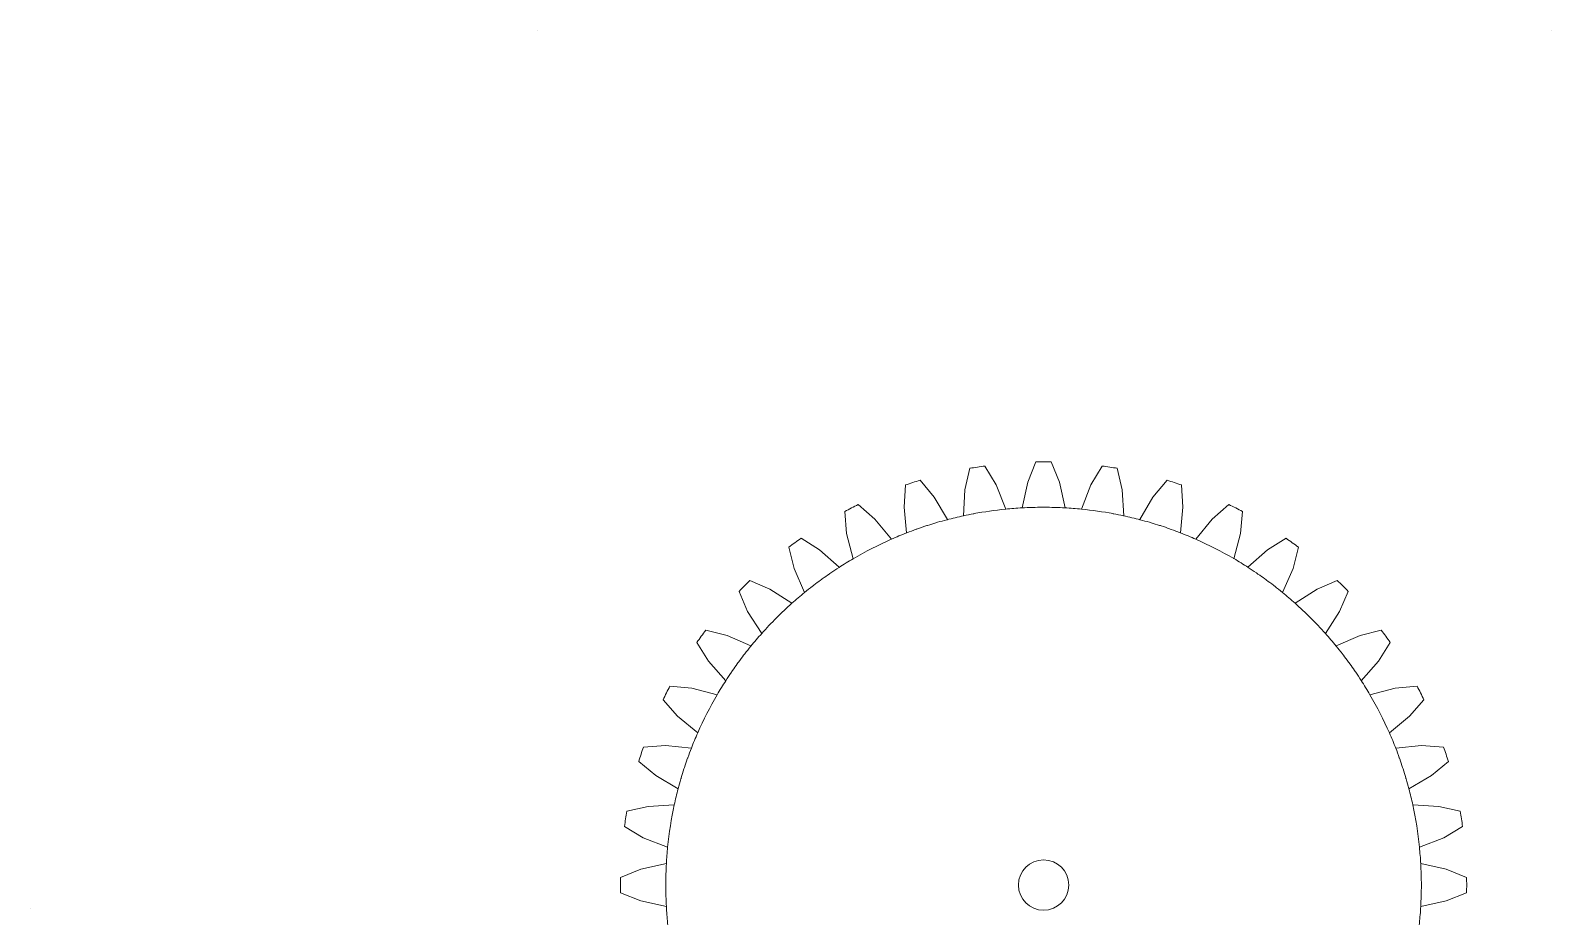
# Model space of a CAD drawing. Header units: inches. Extents: x 48 to 199, y 123 to 297.
# Drawn here: x 48 to 199, y 209.3 to 297.3 of the extents above; entities that cross this region are included whole.
import ezdxf

# ---------------------------------------------------------------- set-up
doc = ezdxf.new("R2010")
doc.units = ezdxf.units.IN
doc.header["$MEASUREMENT"] = 0
doc.layers.add('_0-0_', color=7, linetype='Continuous')

# ---------------------------------------------------------------- blocks, each defined once
blk = doc.blocks.new('block 2')
at = {"layer": '_0-0_', "lineweight": 0}
blk.add_lwpolyline([(199.03, 297.25), (199.03, 297.25)], dxfattribs=at)
blk = doc.blocks.new('block 3')
at = {"layer": '_0-0_', "lineweight": 0}
blk.add_lwpolyline([(98.37, 297.25), (98.37, 297.25)], dxfattribs=at)
blk = doc.blocks.new('block 4')
at = {"layer": '_0-0_', "lineweight": 0}
blk.add_lwpolyline([(48.04, 210.08), (48.04, 210.08)], dxfattribs=at)

msp = doc.modelspace()

# ---------------------------------------------------------------- linework, layer by layer
at = {"layer": '_0-0_', "color": 7, "lineweight": 9, "true_color": 0xffffff}
for points, knots in [([(141.68, 249.29), (142.72, 249.48), (143.77, 249.63), (144.83, 249.74), (144.84, 249.74), (144.84, 249.74), (144.84, 249.74), (144.84, 249.74), (143.9, 252.15), (143.9, 252.15), (143.9, 252.15), (142.78, 254.02), (142.78, 254.02), (142.28, 253.95), (141.78, 253.88), (141.28, 253.79), (141.28, 253.79), (140.8, 251.66), (140.8, 251.66), (140.8, 251.66), (140.64, 249.08), (140.64, 249.08), (140.65, 249.08), (140.65, 249.08), (140.66, 249.08), (140.99, 249.15), (141.33, 249.22), (141.66, 249.28), (141.67, 249.29), (141.68, 249.29), (141.68, 249.29)], [0, 0, 0, 0, 1, 1, 1, 2, 2, 2, 3, 3, 3, 4, 4, 4, 5, 5, 5, 6, 6, 6, 7, 7, 7, 8, 8, 8, 9, 9, 9, 10, 10, 10, 10]), ([(147.55, 249.91), (147.85, 249.92), (148.15, 249.92), (148.45, 249.92), (148.5, 249.93), (148.55, 249.93), (148.6, 249.93), (148.65, 249.93), (148.7, 249.93), (148.75, 249.92), (149.05, 249.92), (149.35, 249.92), (149.65, 249.91), (149.68, 249.91), (149.72, 249.91), (149.75, 249.91), (150.07, 249.9), (150.4, 249.88), (150.72, 249.87), (150.72, 249.87), (150.73, 249.87), (150.73, 249.87), (150.73, 249.87), (150.17, 252.4), (150.17, 252.4), (150.17, 252.4), (149.36, 254.42), (149.36, 254.42), (149.11, 254.42), (148.85, 254.43), (148.6, 254.43), (148.34, 254.43), (148.09, 254.42), (147.84, 254.42), (147.84, 254.42), (147.03, 252.4), (147.03, 252.4), (147.03, 252.4), (146.47, 249.87), (146.47, 249.87), (146.47, 249.87), (146.47, 249.87), (146.47, 249.87), (146.8, 249.88), (147.12, 249.9), (147.45, 249.91), (147.48, 249.91), (147.51, 249.91), (147.55, 249.91)], [0, 0, 0, 0, 1, 1, 1, 2, 2, 2, 3, 3, 3, 4, 4, 4, 5, 5, 5, 6, 6, 6, 7, 7, 7, 8, 8, 8, 9, 9, 9, 10, 10, 10, 11, 11, 11, 12, 12, 12, 13, 13, 13, 14, 14, 14, 15, 15, 15, 16, 16, 16, 16]), ([(155.53, 249.28), (155.87, 249.22), (156.2, 249.15), (156.54, 249.08), (156.54, 249.08), (156.55, 249.08), (156.56, 249.08), (156.56, 249.08), (156.4, 251.66), (156.4, 251.66), (156.4, 251.66), (155.92, 253.79), (155.92, 253.79), (155.42, 253.88), (154.92, 253.95), (154.42, 254.02), (154.42, 254.02), (153.3, 252.15), (153.3, 252.15), (153.3, 252.15), (152.35, 249.74), (152.35, 249.74), (152.36, 249.74), (152.36, 249.74), (152.36, 249.74), (153.43, 249.63), (154.48, 249.48), (155.51, 249.29), (155.52, 249.29), (155.53, 249.29), (155.53, 249.28)], [0, 0, 0, 0, 1, 1, 1, 2, 2, 2, 3, 3, 3, 4, 4, 4, 5, 5, 5, 6, 6, 6, 7, 7, 7, 8, 8, 8, 9, 9, 9, 10, 10, 10, 10]), ([(136.09, 247.79), (136.36, 247.88), (136.64, 247.98), (136.91, 248.07), (136.97, 248.09), (137.03, 248.11), (137.09, 248.13), (137.37, 248.21), (137.64, 248.3), (137.92, 248.38), (137.97, 248.4), (138.03, 248.41), (138.08, 248.43), (138.38, 248.52), (138.69, 248.6), (139, 248.69), (139.02, 248.69), (139.03, 248.69), (139.05, 248.7), (139.05, 248.7), (137.74, 250.93), (137.74, 250.93), (137.74, 250.93), (136.34, 252.61), (136.34, 252.61), (135.85, 252.46), (135.37, 252.3), (134.9, 252.14), (134.9, 252.14), (134.75, 249.95), (134.75, 249.95), (134.75, 249.95), (135, 247.39), (135, 247.39), (135.01, 247.39), (135.02, 247.39), (135.02, 247.39), (135.33, 247.51), (135.63, 247.63), (135.94, 247.74), (135.99, 247.75), (136.04, 247.77), (136.09, 247.79)], [0, 0, 0, 0, 1, 1, 1, 2, 2, 2, 3, 3, 3, 4, 4, 4, 5, 5, 5, 6, 6, 6, 7, 7, 7, 8, 8, 8, 9, 9, 9, 10, 10, 10, 11, 11, 11, 12, 12, 12, 13, 13, 13, 14, 14, 14, 14]), ([(159.28, 248.38), (159.55, 248.3), (159.83, 248.21), (160.1, 248.13), (160.16, 248.11), (160.22, 248.09), (160.29, 248.07), (160.56, 247.98), (160.83, 247.89), (161.1, 247.79), (161.15, 247.77), (161.2, 247.75), (161.26, 247.73), (161.56, 247.62), (161.87, 247.51), (162.17, 247.39), (162.18, 247.39), (162.18, 247.39), (162.19, 247.39), (162.19, 247.39), (162.44, 249.95), (162.44, 249.95), (162.44, 249.95), (162.3, 252.14), (162.3, 252.14), (161.82, 252.3), (161.34, 252.46), (160.86, 252.61), (160.86, 252.61), (159.46, 250.93), (159.46, 250.93), (159.46, 250.93), (158.15, 248.7), (158.15, 248.7), (158.17, 248.69), (158.18, 248.69), (158.2, 248.68), (158.51, 248.6), (158.81, 248.52), (159.12, 248.43), (159.17, 248.41), (159.22, 248.4), (159.28, 248.38)], [0, 0, 0, 0, 1, 1, 1, 2, 2, 2, 3, 3, 3, 4, 4, 4, 5, 5, 5, 6, 6, 6, 7, 7, 7, 8, 8, 8, 9, 9, 9, 10, 10, 10, 11, 11, 11, 12, 12, 12, 13, 13, 13, 14, 14, 14, 14]), ([(186.08, 211.36), (186.09, 211.72), (186.1, 212.07), (186.1, 212.43), (186.1, 212.78), (186.09, 213.14), (186.08, 213.49), (186.08, 213.5), (186.08, 213.51), (186.08, 213.52), (186.07, 213.87), (186.06, 214.21), (186.04, 214.55), (186.01, 215.1), (185.96, 215.64), (185.91, 216.18), (185.91, 216.18), (185.91, 216.18), (185.91, 216.18), (185.77, 217.61), (185.55, 219.01), (185.25, 220.39), (185.25, 220.39), (185.25, 220.39), (185.25, 220.39), (185.13, 220.92), (185.01, 221.45), (184.87, 221.98), (184.78, 222.31), (184.69, 222.64), (184.59, 222.96), (184.58, 223), (184.57, 223.04), (184.56, 223.08), (184.47, 223.37), (184.38, 223.66), (184.29, 223.95), (184.28, 224), (184.26, 224.05), (184.24, 224.09), (184.15, 224.38), (184.05, 224.67), (183.95, 224.95), (183.94, 224.99), (183.92, 225.03), (183.91, 225.07), (183.8, 225.38), (183.68, 225.69), (183.57, 226), (183.36, 226.51), (183.15, 227.03), (182.93, 227.53), (182.93, 227.53), (182.93, 227.53), (182.93, 227.53), (182.36, 228.83), (181.71, 230.1), (181, 231.31), (180.72, 231.8), (180.43, 232.27), (180.12, 232.74), (179.95, 233.01), (179.77, 233.28), (179.59, 233.55), (179.55, 233.6), (179.51, 233.66), (179.47, 233.72), (179.31, 233.94), (179.16, 234.17), (179, 234.39), (178.95, 234.45), (178.91, 234.5), (178.87, 234.56), (178.7, 234.79), (178.53, 235.02), (178.36, 235.24), (178.33, 235.28), (178.29, 235.33), (178.26, 235.37), (178.06, 235.63), (177.85, 235.89), (177.64, 236.15), (177.29, 236.58), (176.93, 236.99), (176.57, 237.4), (175.62, 238.46), (174.62, 239.46), (173.56, 240.4), (173.56, 240.4), (173.56, 240.4), (173.56, 240.4), (173.16, 240.77), (172.74, 241.13), (172.32, 241.47), (172.06, 241.68), (171.8, 241.89), (171.54, 242.09), (171.5, 242.12), (171.45, 242.16), (171.41, 242.19), (171.19, 242.36), (170.96, 242.53), (170.73, 242.7), (170.68, 242.74), (170.62, 242.78), (170.56, 242.82), (170.34, 242.99), (170.11, 243.14), (169.88, 243.3), (169.83, 243.34), (169.77, 243.38), (169.72, 243.41), (169.45, 243.6), (169.18, 243.78), (168.91, 243.95), (168.44, 244.25), (167.97, 244.55), (167.49, 244.83), (166.27, 245.54), (165.02, 246.18), (163.72, 246.75), (163.21, 246.98), (162.69, 247.19), (162.17, 247.39), (161.87, 247.51), (161.56, 247.62), (161.26, 247.73), (161.2, 247.75), (161.15, 247.77), (161.1, 247.79), (160.83, 247.89), (160.56, 247.98), (160.29, 248.07), (160.22, 248.09), (160.16, 248.11), (160.1, 248.13), (159.83, 248.21), (159.55, 248.3), (159.28, 248.38), (159.22, 248.4), (159.17, 248.41), (159.12, 248.43), (158.81, 248.52), (158.51, 248.6), (158.2, 248.68), (157.65, 248.83), (157.1, 248.96), (156.54, 249.08), (156.2, 249.15), (155.87, 249.22), (155.53, 249.28), (155.53, 249.29), (155.52, 249.29), (155.51, 249.29), (154.48, 249.48), (153.43, 249.63), (152.36, 249.74), (151.82, 249.79), (151.27, 249.84), (150.72, 249.87), (150.4, 249.88), (150.07, 249.9), (149.75, 249.91), (149.72, 249.91), (149.68, 249.91), (149.65, 249.91), (149.35, 249.92), (149.05, 249.92), (148.75, 249.92), (148.7, 249.93), (148.65, 249.93), (148.6, 249.93), (148.55, 249.93), (148.5, 249.93), (148.45, 249.92), (148.15, 249.92), (147.85, 249.92), (147.55, 249.91), (147.51, 249.91), (147.48, 249.91), (147.45, 249.91), (147.12, 249.9), (146.8, 249.88), (146.47, 249.87), (145.92, 249.84), (145.38, 249.79), (144.83, 249.74), (143.77, 249.63), (142.72, 249.48), (141.68, 249.29), (141.68, 249.29), (141.67, 249.29), (141.66, 249.28), (141.33, 249.22), (140.99, 249.15), (140.66, 249.08), (140.1, 248.96), (139.55, 248.83), (139, 248.69), (138.69, 248.6), (138.38, 248.52), (138.08, 248.43), (138.03, 248.41), (137.97, 248.4), (137.92, 248.38), (137.64, 248.3), (137.37, 248.21), (137.09, 248.13), (137.03, 248.11), (136.97, 248.09), (136.91, 248.07), (136.64, 247.98), (136.36, 247.88), (136.09, 247.79), (136.04, 247.77), (135.99, 247.75), (135.94, 247.74), (135.63, 247.63), (135.33, 247.51), (135.02, 247.39), (134.5, 247.19), (133.99, 246.98), (133.48, 246.75), (132.18, 246.18), (130.92, 245.53), (129.7, 244.82), (129.23, 244.55), (128.76, 244.26), (128.3, 243.96), (128.02, 243.78), (127.75, 243.6), (127.47, 243.41), (127.42, 243.38), (127.37, 243.34), (127.31, 243.3), (127.09, 243.15), (126.86, 242.99), (126.64, 242.82), (126.58, 242.78), (126.52, 242.74), (126.46, 242.7), (126.24, 242.53), (126.01, 242.36), (125.79, 242.19), (125.74, 242.16), (125.7, 242.12), (125.65, 242.09), (125.39, 241.89), (125.14, 241.68), (124.88, 241.47), (124.45, 241.12), (124.03, 240.76), (123.62, 240.4), (122.57, 239.45), (121.57, 238.46), (120.63, 237.4), (120.26, 236.99), (119.9, 236.57), (119.54, 236.13), (119.34, 235.88), (119.14, 235.63), (118.94, 235.38), (118.9, 235.33), (118.87, 235.28), (118.83, 235.23), (118.66, 235.01), (118.49, 234.79), (118.33, 234.56), (118.29, 234.51), (118.24, 234.45), (118.2, 234.39), (118.04, 234.16), (117.88, 233.94), (117.72, 233.71), (117.68, 233.66), (117.65, 233.6), (117.61, 233.55), (117.42, 233.27), (117.24, 233), (117.06, 232.71), (117.06, 232.71), (117.06, 232.71), (117.06, 232.71), (116.76, 232.26), (116.48, 231.79), (116.2, 231.32), (115.49, 230.1), (114.84, 228.84), (114.27, 227.53), (114.27, 227.53), (114.27, 227.53), (114.27, 227.53), (114.05, 227.03), (113.84, 226.53), (113.64, 226.02), (113.52, 225.71), (113.4, 225.39), (113.29, 225.07), (113.27, 225.03), (113.26, 224.99), (113.24, 224.95), (113.14, 224.67), (113.05, 224.38), (112.95, 224.1), (112.94, 224.05), (112.92, 224), (112.9, 223.95), (112.81, 223.66), (112.72, 223.37), (112.64, 223.08), (112.62, 223.04), (112.61, 223), (112.6, 222.96), (112.51, 222.64), (112.41, 222.31), (112.33, 221.98), (112.19, 221.45), (112.06, 220.92), (111.95, 220.39), (111.95, 220.39), (111.95, 220.39), (111.95, 220.39), (111.65, 219.01), (111.43, 217.61), (111.28, 216.18), (111.23, 215.64), (111.19, 215.1), (111.16, 214.56), (111.16, 214.56), (111.16, 214.56), (111.16, 214.56), (111.14, 214.21), (111.13, 213.87), (111.12, 213.53), (111.11, 213.51), (111.11, 213.5), (111.11, 213.49), (111.1, 213.14), (111.1, 212.78), (111.1, 212.43), (111.1, 212.07), (111.1, 211.72), (111.11, 211.37), (111.11, 211.35), (111.11, 211.34), (111.12, 211.33), (111.13, 210.98), (111.14, 210.64), (111.16, 210.3), (111.16, 210.3), (111.16, 210.3), (111.16, 210.3), (111.19, 209.75), (111.23, 209.21), (111.28, 208.67), (111.43, 207.24), (111.65, 205.84), (111.95, 204.47), (111.95, 204.47), (111.95, 204.47), (111.95, 204.47), (112.06, 203.93), (112.19, 203.4), (112.33, 202.87), (112.42, 202.54), (112.51, 202.22), (112.6, 201.89), (112.61, 201.85), (112.62, 201.81), (112.64, 201.77), (112.72, 201.48), (112.81, 201.19), (112.9, 200.91), (112.92, 200.86), (112.94, 200.81), (112.95, 200.76), (113.05, 200.47), (113.14, 200.19), (113.24, 199.91), (113.26, 199.86), (113.27, 199.82), (113.29, 199.78), (113.4, 199.46), (113.52, 199.15), (113.64, 198.84), (113.84, 198.33), (114.05, 197.82), (114.27, 197.32), (114.84, 196.02), (115.49, 194.76), (116.2, 193.54), (116.48, 193.06), (116.77, 192.59), (117.07, 192.12), (117.24, 191.85), (117.43, 191.57), (117.61, 191.3), (117.65, 191.25), (117.68, 191.2), (117.72, 191.15), (117.88, 190.92), (118.04, 190.69), (118.2, 190.46), (118.24, 190.41), (118.28, 190.35), (118.32, 190.3), (118.49, 190.07), (118.67, 189.84), (118.84, 189.61), (118.87, 189.57), (118.9, 189.53), (118.93, 189.49), (119.14, 189.22), (119.34, 188.96), (119.55, 188.71), (119.9, 188.28), (120.26, 187.87), (120.62, 187.46), (120.62, 187.46), (120.62, 187.46), (120.62, 187.46), (121.56, 186.4), (122.57, 185.4), (123.62, 184.46), (124.03, 184.09), (124.45, 183.73), (124.87, 183.39), (125.13, 183.18), (125.39, 182.97), (125.65, 182.77), (125.7, 182.73), (125.74, 182.7), (125.79, 182.67), (126.01, 182.49), (126.23, 182.33), (126.46, 182.16), (126.52, 182.12), (126.58, 182.07), (126.64, 182.03), (126.86, 181.87), (127.08, 181.71), (127.3, 181.56), (127.36, 181.52), (127.42, 181.48), (127.48, 181.44), (127.74, 181.26), (128.01, 181.08), (128.27, 180.91), (128.75, 180.6), (129.23, 180.31), (129.72, 180.02), (130.93, 179.32), (132.19, 178.67), (133.48, 178.1), (134, 177.87), (134.53, 177.65), (135.06, 177.45), (135.35, 177.33), (135.64, 177.23), (135.94, 177.12), (135.99, 177.1), (136.05, 177.08), (136.1, 177.06), (136.37, 176.97), (136.64, 176.88), (136.91, 176.79), (136.97, 176.77), (137.03, 176.75), (137.09, 176.73), (137.37, 176.64), (137.64, 176.55), (137.92, 176.47), (137.97, 176.46), (138.02, 176.44), (138.08, 176.43), (138.38, 176.34), (138.69, 176.25), (139.01, 176.17), (139.55, 176.02), (140.1, 175.89), (140.66, 175.77), (140.98, 175.7), (141.31, 175.64), (141.65, 175.57), (141.66, 175.57), (141.68, 175.57), (141.69, 175.56), (142.02, 175.5), (142.35, 175.45), (142.69, 175.39), (142.7, 175.39), (142.72, 175.39), (142.73, 175.39), (143.43, 175.28), (144.13, 175.19), (144.83, 175.11), (145.38, 175.06), (145.93, 175.02), (146.49, 174.99), (146.8, 174.97), (147.12, 174.96), (147.43, 174.95), (147.47, 174.95), (147.51, 174.94), (147.55, 174.94), (147.85, 174.93), (148.15, 174.93), (148.45, 174.93), (148.5, 174.93), (148.55, 174.93), (148.6, 174.93), (148.65, 174.93), (148.7, 174.93), (148.75, 174.93), (149.05, 174.93), (149.35, 174.93), (149.65, 174.94), (149.69, 174.94), (149.72, 174.95), (149.76, 174.95), (150.08, 174.96), (150.39, 174.97), (150.71, 174.99), (151.26, 175.02), (151.81, 175.06), (152.36, 175.11), (153.07, 175.19), (153.77, 175.28), (154.46, 175.39), (154.48, 175.39), (154.49, 175.39), (154.51, 175.39), (154.84, 175.45), (155.17, 175.5), (155.5, 175.56), (155.52, 175.57), (155.53, 175.57), (155.55, 175.57), (155.88, 175.64), (156.21, 175.7), (156.54, 175.77), (157.1, 175.89), (157.65, 176.03), (158.2, 176.17), (158.51, 176.25), (158.81, 176.34), (159.12, 176.43), (159.17, 176.44), (159.22, 176.46), (159.28, 176.47), (159.55, 176.55), (159.83, 176.64), (160.1, 176.73), (160.16, 176.75), (160.22, 176.77), (160.28, 176.79), (160.56, 176.88), (160.83, 176.97), (161.1, 177.07), (161.15, 177.08), (161.2, 177.1), (161.25, 177.12), (161.56, 177.23), (161.87, 177.34), (162.17, 177.46), (162.69, 177.66), (163.21, 177.88), (163.72, 178.1), (165.01, 178.67), (166.26, 179.31), (167.47, 180.02), (167.96, 180.3), (168.44, 180.6), (168.92, 180.91), (169.19, 181.08), (169.45, 181.26), (169.72, 181.44), (169.77, 181.48), (169.83, 181.52), (169.89, 181.56), (170.12, 181.71), (170.34, 181.87), (170.56, 182.03), (170.62, 182.07), (170.68, 182.11), (170.73, 182.16), (170.96, 182.33), (171.19, 182.49), (171.41, 182.67), (171.46, 182.7), (171.5, 182.73), (171.54, 182.77), (171.8, 182.97), (172.07, 183.18), (172.32, 183.39), (172.75, 183.73), (173.16, 184.09), (173.57, 184.46), (174.63, 185.4), (175.63, 186.4), (176.57, 187.46), (176.93, 187.86), (177.29, 188.28), (177.64, 188.7), (177.64, 188.7), (177.64, 188.7), (177.64, 188.7), (177.85, 188.96), (178.06, 189.22), (178.26, 189.49), (178.29, 189.53), (178.32, 189.57), (178.35, 189.61), (178.53, 189.83), (178.7, 190.06), (178.87, 190.3), (178.91, 190.35), (178.95, 190.41), (178.99, 190.46), (179.16, 190.69), (179.32, 190.92), (179.47, 191.14), (179.51, 191.2), (179.55, 191.25), (179.58, 191.3), (179.77, 191.58), (179.96, 191.85), (180.14, 192.13), (180.43, 192.6), (180.72, 193.07), (181, 193.54), (181.71, 194.76), (182.35, 196.02), (182.93, 197.32), (183.15, 197.82), (183.36, 198.32), (183.56, 198.83), (183.56, 198.83), (183.56, 198.83), (183.56, 198.83), (183.68, 199.15), (183.8, 199.47), (183.91, 199.79), (183.92, 199.82), (183.94, 199.86), (183.95, 199.89), (184.05, 200.18), (184.15, 200.47), (184.24, 200.76), (184.26, 200.81), (184.28, 200.85), (184.29, 200.9), (184.38, 201.19), (184.47, 201.48), (184.56, 201.78), (184.57, 201.81), (184.58, 201.85), (184.6, 201.89), (184.69, 202.22), (184.78, 202.54), (184.87, 202.87), (185.01, 203.4), (185.13, 203.93), (185.25, 204.47), (185.25, 204.47), (185.25, 204.47), (185.25, 204.47), (185.55, 205.84), (185.77, 207.25), (185.91, 208.67), (185.91, 208.67), (185.91, 208.67), (185.91, 208.67), (185.96, 209.21), (186.01, 209.76), (186.04, 210.3), (186.06, 210.64), (186.07, 210.99), (186.08, 211.33), (186.08, 211.34), (186.08, 211.35), (186.08, 211.36)], [0, 0, 0, 0, 1, 1, 1, 2, 2, 2, 3, 3, 3, 4, 4, 4, 5, 5, 5, 6, 6, 6, 7, 7, 7, 8, 8, 8, 9, 9, 9, 10, 10, 10, 11, 11, 11, 12, 12, 12, 13, 13, 13, 14, 14, 14, 15, 15, 15, 16, 16, 16, 17, 17, 17, 18, 18, 18, 19, 19, 19, 20, 20, 20, 21, 21, 21, 22, 22, 22, 23, 23, 23, 24, 24, 24, 25, 25, 25, 26, 26, 26, 27, 27, 27, 28, 28, 28, 29, 29, 29, 30, 30, 30, 31, 31, 31, 32, 32, 32, 33, 33, 33, 34, 34, 34, 35, 35, 35, 36, 36, 36, 37, 37, 37, 38, 38, 38, 39, 39, 39, 40, 40, 40, 41, 41, 41, 42, 42, 42, 43, 43, 43, 44, 44, 44, 45, 45, 45, 46, 46, 46, 47, 47, 47, 48, 48, 48, 49, 49, 49, 50, 50, 50, 51, 51, 51, 52, 52, 52, 53, 53, 53, 54, 54, 54, 55, 55, 55, 56, 56, 56, 57, 57, 57, 58, 58, 58, 59, 59, 59, 60, 60, 60, 61, 61, 61, 62, 62, 62, 63, 63, 63, 64, 64, 64, 65, 65, 65, 66, 66, 66, 67, 67, 67, 68, 68, 68, 69, 69, 69, 70, 70, 70, 71, 71, 71, 72, 72, 72, 73, 73, 73, 74, 74, 74, 75, 75, 75, 76, 76, 76, 77, 77, 77, 78, 78, 78, 79, 79, 79, 80, 80, 80, 81, 81, 81, 82, 82, 82, 83, 83, 83, 84, 84, 84, 85, 85, 85, 86, 86, 86, 87, 87, 87, 88, 88, 88, 89, 89, 89, 90, 90, 90, 91, 91, 91, 92, 92, 92, 93, 93, 93, 94, 94, 94, 95, 95, 95, 96, 96, 96, 97, 97, 97, 98, 98, 98, 99, 99, 99, 100, 100, 100, 101, 101, 101, 102, 102, 102, 103, 103, 103, 104, 104, 104, 105, 105, 105, 106, 106, 106, 107, 107, 107, 108, 108, 108, 109, 109, 109, 110, 110, 110, 111, 111, 111, 112, 112, 112, 113, 113, 113, 114, 114, 114, 115, 115, 115, 116, 116, 116, 117, 117, 117, 118, 118, 118, 119, 119, 119, 120, 120, 120, 121, 121, 121, 122, 122, 122, 123, 123, 123, 124, 124, 124, 125, 125, 125, 126, 126, 126, 127, 127, 127, 128, 128, 128, 129, 129, 129, 130, 130, 130, 131, 131, 131, 132, 132, 132, 133, 133, 133, 134, 134, 134, 135, 135, 135, 136, 136, 136, 137, 137, 137, 138, 138, 138, 139, 139, 139, 140, 140, 140, 141, 141, 141, 142, 142, 142, 143, 143, 143, 144, 144, 144, 145, 145, 145, 146, 146, 146, 147, 147, 147, 148, 148, 148, 149, 149, 149, 150, 150, 150, 151, 151, 151, 152, 152, 152, 153, 153, 153, 154, 154, 154, 155, 155, 155, 156, 156, 156, 157, 157, 157, 158, 158, 158, 159, 159, 159, 160, 160, 160, 161, 161, 161, 162, 162, 162, 163, 163, 163, 164, 164, 164, 165, 165, 165, 166, 166, 166, 167, 167, 167, 168, 168, 168, 169, 169, 169, 170, 170, 170, 171, 171, 171, 172, 172, 172, 173, 173, 173, 174, 174, 174, 175, 175, 175, 176, 176, 176, 177, 177, 177, 178, 178, 178, 179, 179, 179, 180, 180, 180, 181, 181, 181, 182, 182, 182, 183, 183, 183, 184, 184, 184, 185, 185, 185, 186, 186, 186, 187, 187, 187, 188, 188, 188, 189, 189, 189, 190, 190, 190, 191, 191, 191, 192, 192, 192, 193, 193, 193, 194, 194, 194, 195, 195, 195, 196, 196, 196, 197, 197, 197, 198, 198, 198, 199, 199, 199, 200, 200, 200, 201, 201, 201, 202, 202, 202, 203, 203, 203, 204, 204, 204, 205, 205, 205, 206, 206, 206, 207, 207, 207, 208, 208, 208, 209, 209, 209, 210, 210, 210, 211, 211, 211, 212, 212, 212, 213, 213, 213, 214, 214, 214, 215, 215, 215, 216, 216, 216, 217, 217, 217, 218, 218, 218, 219, 219, 219, 220, 220, 220, 221, 221, 221, 222, 222, 222, 223, 223, 223, 224, 224, 224, 225, 225, 225, 226, 226, 226, 227, 227, 227, 227]), ([(133.49, 246.76), (133.49, 246.76), (131.85, 248.75), (131.85, 248.75), (131.85, 248.75), (130.21, 250.19), (130.21, 250.19), (129.75, 249.97), (129.3, 249.74), (128.86, 249.5), (128.86, 249.5), (129.05, 247.33), (129.05, 247.33), (129.05, 247.33), (129.7, 244.82), (129.7, 244.82), (129.7, 244.82), (129.7, 244.82), (129.7, 244.82), (130.92, 245.53), (132.18, 246.18), (133.48, 246.75), (133.48, 246.75), (133.49, 246.76), (133.49, 246.76)], [0, 0, 0, 0, 1, 1, 1, 2, 2, 2, 3, 3, 3, 4, 4, 4, 5, 5, 5, 6, 6, 6, 7, 7, 7, 8, 8, 8, 8]), ([(140.66, 249.08), (140.99, 249.15), (141.33, 249.22), (141.66, 249.28), (141.33, 249.22), (140.99, 249.15), (140.66, 249.08)], [0, 0, 0, 0, 1, 1, 1, 2, 2, 2, 2]), ([(144.83, 249.74), (143.77, 249.63), (142.72, 249.48), (141.68, 249.29), (142.72, 249.48), (143.77, 249.63), (144.83, 249.74)], [0, 0, 0, 0, 1, 1, 1, 2, 2, 2, 2]), ([(146.47, 249.87), (146.8, 249.88), (147.12, 249.9), (147.45, 249.91), (147.12, 249.9), (146.8, 249.88), (146.47, 249.87)], [0, 0, 0, 0, 1, 1, 1, 2, 2, 2, 2]), ([(148.45, 249.92), (148.15, 249.92), (147.85, 249.92), (147.55, 249.91), (147.85, 249.92), (148.15, 249.92), (148.45, 249.92)], [0, 0, 0, 0, 1, 1, 1, 2, 2, 2, 2]), ([(149.65, 249.91), (149.35, 249.92), (149.05, 249.92), (148.75, 249.92), (149.05, 249.92), (149.35, 249.92), (149.65, 249.91)], [0, 0, 0, 0, 1, 1, 1, 2, 2, 2, 2]), ([(150.72, 249.87), (150.4, 249.88), (150.07, 249.9), (149.75, 249.91), (150.07, 249.9), (150.4, 249.88), (150.72, 249.87)], [0, 0, 0, 0, 1, 1, 1, 2, 2, 2, 2]), ([(152.36, 249.74), (153.43, 249.63), (154.48, 249.48), (155.51, 249.29), (154.48, 249.48), (153.43, 249.63), (152.36, 249.74)], [0, 0, 0, 0, 1, 1, 1, 2, 2, 2, 2]), ([(156.54, 249.08), (156.2, 249.15), (155.87, 249.22), (155.53, 249.28), (155.87, 249.22), (156.2, 249.15), (156.54, 249.08)], [0, 0, 0, 0, 1, 1, 1, 2, 2, 2, 2]), ([(167.49, 244.82), (167.49, 244.82), (168.14, 247.33), (168.14, 247.33), (168.14, 247.33), (168.34, 249.5), (168.34, 249.5), (167.9, 249.74), (167.45, 249.97), (166.99, 250.19), (166.99, 250.19), (165.35, 248.75), (165.35, 248.75), (165.35, 248.75), (163.7, 246.76), (163.7, 246.76), (163.71, 246.76), (163.71, 246.75), (163.72, 246.75), (165.01, 246.18), (166.27, 245.54), (167.49, 244.83), (167.49, 244.83), (167.49, 244.82), (167.49, 244.82)], [0, 0, 0, 0, 1, 1, 1, 2, 2, 2, 3, 3, 3, 4, 4, 4, 5, 5, 5, 6, 6, 6, 7, 7, 7, 8, 8, 8, 8]), ([(135.02, 247.39), (135.33, 247.51), (135.63, 247.63), (135.94, 247.74), (135.63, 247.63), (135.33, 247.51), (135.02, 247.39)], [0, 0, 0, 0, 1, 1, 1, 2, 2, 2, 2]), ([(136.91, 248.07), (136.64, 247.98), (136.36, 247.88), (136.09, 247.79), (136.36, 247.88), (136.64, 247.98), (136.91, 248.07)], [0, 0, 0, 0, 1, 1, 1, 2, 2, 2, 2]), ([(137.92, 248.38), (137.64, 248.3), (137.37, 248.21), (137.09, 248.13), (137.37, 248.21), (137.64, 248.3), (137.92, 248.38)], [0, 0, 0, 0, 1, 1, 1, 2, 2, 2, 2]), ([(139, 248.69), (138.69, 248.6), (138.38, 248.52), (138.08, 248.43), (138.38, 248.52), (138.69, 248.6), (139, 248.69)], [0, 0, 0, 0, 1, 1, 1, 2, 2, 2, 2]), ([(158.2, 248.68), (158.51, 248.6), (158.81, 248.52), (159.12, 248.43), (158.81, 248.52), (158.51, 248.6), (158.2, 248.68)], [0, 0, 0, 0, 1, 1, 1, 2, 2, 2, 2]), ([(160.1, 248.13), (159.83, 248.21), (159.55, 248.3), (159.28, 248.38), (159.55, 248.3), (159.83, 248.21), (160.1, 248.13)], [0, 0, 0, 0, 1, 1, 1, 2, 2, 2, 2]), ([(161.1, 247.79), (160.83, 247.89), (160.56, 247.98), (160.29, 248.07), (160.56, 247.98), (160.83, 247.89), (161.1, 247.79)], [0, 0, 0, 0, 1, 1, 1, 2, 2, 2, 2]), ([(162.17, 247.39), (161.87, 247.51), (161.56, 247.62), (161.26, 247.73), (161.56, 247.62), (161.87, 247.51), (162.17, 247.39)], [0, 0, 0, 0, 1, 1, 1, 2, 2, 2, 2]), ([(125.79, 242.19), (126.01, 242.36), (126.24, 242.53), (126.46, 242.7), (126.52, 242.74), (126.58, 242.78), (126.64, 242.82), (126.86, 242.99), (127.09, 243.15), (127.31, 243.3), (127.37, 243.34), (127.42, 243.38), (127.47, 243.41), (127.75, 243.6), (128.02, 243.78), (128.3, 243.96), (128.3, 243.96), (128.31, 243.97), (128.31, 243.97), (128.31, 243.97), (126.37, 245.69), (126.37, 245.69), (126.37, 245.69), (124.53, 246.85), (124.53, 246.85), (124.11, 246.56), (123.7, 246.26), (123.3, 245.95), (123.3, 245.95), (123.83, 243.84), (123.83, 243.84), (123.83, 243.84), (124.87, 241.47), (124.87, 241.47), (124.87, 241.47), (124.88, 241.47), (124.88, 241.47), (125.14, 241.68), (125.39, 241.89), (125.65, 242.09), (125.7, 242.12), (125.74, 242.16), (125.79, 242.19)], [0, 0, 0, 0, 1, 1, 1, 2, 2, 2, 3, 3, 3, 4, 4, 4, 5, 5, 5, 6, 6, 6, 7, 7, 7, 8, 8, 8, 9, 9, 9, 10, 10, 10, 11, 11, 11, 12, 12, 12, 13, 13, 13, 14, 14, 14, 14]), ([(129.7, 244.82), (130.92, 245.53), (132.18, 246.18), (133.48, 246.75), (132.18, 246.18), (130.92, 245.53), (129.7, 244.82)], [0, 0, 0, 0, 1, 1, 1, 2, 2, 2, 2]), ([(163.72, 246.75), (165.02, 246.18), (166.27, 245.54), (167.49, 244.83), (166.27, 245.54), (165.01, 246.18), (163.72, 246.75)], [0, 0, 0, 0, 1, 1, 1, 2, 2, 2, 2]), ([(169.88, 243.3), (170.11, 243.14), (170.34, 242.99), (170.56, 242.82), (170.62, 242.78), (170.68, 242.74), (170.73, 242.7), (170.96, 242.53), (171.19, 242.36), (171.41, 242.19), (171.45, 242.16), (171.5, 242.12), (171.54, 242.09), (171.8, 241.89), (172.06, 241.68), (172.32, 241.47), (172.32, 241.47), (172.32, 241.47), (172.33, 241.47), (172.33, 241.47), (173.36, 243.84), (173.36, 243.84), (173.36, 243.84), (173.9, 245.95), (173.9, 245.95), (173.49, 246.26), (173.08, 246.56), (172.67, 246.85), (172.67, 246.85), (170.82, 245.69), (170.82, 245.69), (170.82, 245.69), (168.89, 243.97), (168.89, 243.97), (168.89, 243.96), (168.9, 243.96), (168.91, 243.95), (169.18, 243.78), (169.45, 243.6), (169.72, 243.41), (169.77, 243.38), (169.83, 243.34), (169.88, 243.3)], [0, 0, 0, 0, 1, 1, 1, 2, 2, 2, 3, 3, 3, 4, 4, 4, 5, 5, 5, 6, 6, 6, 7, 7, 7, 8, 8, 8, 9, 9, 9, 10, 10, 10, 11, 11, 11, 12, 12, 12, 13, 13, 13, 14, 14, 14, 14]), ([(127.31, 243.3), (127.09, 243.15), (126.86, 242.99), (126.64, 242.82), (126.86, 242.99), (127.09, 243.15), (127.31, 243.3)], [0, 0, 0, 0, 1, 1, 1, 2, 2, 2, 2]), ([(128.3, 243.96), (128.02, 243.78), (127.75, 243.6), (127.47, 243.41), (127.75, 243.6), (128.02, 243.78), (128.3, 243.96)], [0, 0, 0, 0, 1, 1, 1, 2, 2, 2, 2]), ([(168.91, 243.95), (169.18, 243.78), (169.45, 243.6), (169.72, 243.41), (169.45, 243.6), (169.18, 243.78), (168.91, 243.95)], [0, 0, 0, 0, 1, 1, 1, 2, 2, 2, 2]), ([(170.56, 242.82), (170.34, 242.99), (170.11, 243.14), (169.88, 243.3), (170.11, 243.14), (170.34, 242.99), (170.56, 242.82)], [0, 0, 0, 0, 1, 1, 1, 2, 2, 2, 2]), ([(123.62, 240.4), (123.62, 240.4), (123.63, 240.4), (123.63, 240.4), (123.63, 240.4), (121.44, 241.8), (121.44, 241.8), (121.44, 241.8), (119.44, 242.66), (119.44, 242.66), (119.08, 242.31), (118.72, 241.95), (118.37, 241.58), (118.37, 241.58), (119.22, 239.58), (119.22, 239.58), (119.22, 239.58), (120.62, 237.39), (120.62, 237.39), (120.62, 237.4), (120.63, 237.4), (120.63, 237.4), (121.57, 238.46), (122.57, 239.45), (123.62, 240.4)], [0, 0, 0, 0, 1, 1, 1, 2, 2, 2, 3, 3, 3, 4, 4, 4, 5, 5, 5, 6, 6, 6, 7, 7, 7, 8, 8, 8, 8]), ([(124.88, 241.47), (125.14, 241.68), (125.39, 241.89), (125.65, 242.09), (125.39, 241.89), (125.14, 241.68), (124.88, 241.47)], [0, 0, 0, 0, 1, 1, 1, 2, 2, 2, 2]), ([(126.46, 242.7), (126.24, 242.53), (126.01, 242.36), (125.79, 242.19), (126.01, 242.36), (126.24, 242.53), (126.46, 242.7)], [0, 0, 0, 0, 1, 1, 1, 2, 2, 2, 2]), ([(171.41, 242.19), (171.19, 242.36), (170.96, 242.53), (170.73, 242.7), (170.96, 242.53), (171.19, 242.36), (171.41, 242.19)], [0, 0, 0, 0, 1, 1, 1, 2, 2, 2, 2]), ([(172.32, 241.47), (172.06, 241.68), (171.8, 241.89), (171.54, 242.09), (171.8, 241.89), (172.06, 241.68), (172.32, 241.47)], [0, 0, 0, 0, 1, 1, 1, 2, 2, 2, 2]), ([(176.57, 237.4), (176.57, 237.4), (176.57, 237.4), (176.58, 237.39), (176.58, 237.39), (177.97, 239.58), (177.97, 239.58), (177.97, 239.58), (178.83, 241.58), (178.83, 241.58), (178.48, 241.95), (178.12, 242.31), (177.75, 242.66), (177.75, 242.66), (175.75, 241.8), (175.75, 241.8), (175.75, 241.8), (173.56, 240.4), (173.56, 240.4), (174.62, 239.46), (175.62, 238.46), (176.57, 237.4)], [0, 0, 0, 0, 1, 1, 1, 2, 2, 2, 3, 3, 3, 4, 4, 4, 5, 5, 5, 6, 6, 6, 7, 7, 7, 7]), ([(123.62, 240.4), (122.57, 239.45), (121.57, 238.46), (120.63, 237.4), (121.57, 238.46), (122.57, 239.45), (123.62, 240.4)], [0, 0, 0, 0, 1, 1, 1, 2, 2, 2, 2]), ([(176.57, 237.4), (175.62, 238.46), (174.62, 239.46), (173.56, 240.4), (173.56, 240.4), (173.56, 240.4), (173.56, 240.4), (174.62, 239.46), (175.62, 238.46), (176.57, 237.4)], [0, 0, 0, 0, 1, 1, 1, 2, 2, 2, 3, 3, 3, 3]), ([(117.72, 233.71), (117.88, 233.94), (118.04, 234.16), (118.2, 234.39), (118.24, 234.45), (118.29, 234.51), (118.33, 234.56), (118.49, 234.79), (118.66, 235.01), (118.83, 235.23), (118.87, 235.28), (118.9, 235.33), (118.94, 235.38), (119.14, 235.63), (119.34, 235.88), (119.54, 236.13), (119.55, 236.14), (119.55, 236.15), (119.56, 236.16), (119.56, 236.16), (117.18, 237.19), (117.18, 237.19), (117.18, 237.19), (115.07, 237.73), (115.07, 237.73), (114.77, 237.32), (114.47, 236.91), (114.18, 236.5), (114.18, 236.5), (115.34, 234.65), (115.34, 234.65), (115.34, 234.65), (117.06, 232.71), (117.06, 232.71), (117.24, 233), (117.42, 233.27), (117.61, 233.55), (117.65, 233.6), (117.68, 233.66), (117.72, 233.71)], [0, 0, 0, 0, 1, 1, 1, 2, 2, 2, 3, 3, 3, 4, 4, 4, 5, 5, 5, 6, 6, 6, 7, 7, 7, 8, 8, 8, 9, 9, 9, 10, 10, 10, 11, 11, 11, 12, 12, 12, 13, 13, 13, 13]), ([(178.36, 235.24), (178.53, 235.02), (178.7, 234.79), (178.87, 234.56), (178.91, 234.5), (178.95, 234.45), (179, 234.39), (179.16, 234.17), (179.31, 233.94), (179.47, 233.72), (179.51, 233.66), (179.55, 233.6), (179.59, 233.55), (179.77, 233.28), (179.95, 233.01), (180.12, 232.74), (180.13, 232.73), (180.14, 232.72), (180.14, 232.71), (180.14, 232.71), (181.86, 234.65), (181.86, 234.65), (181.86, 234.65), (183.02, 236.5), (183.02, 236.5), (182.73, 236.91), (182.43, 237.32), (182.12, 237.73), (182.12, 237.73), (180.01, 237.19), (180.01, 237.19), (180.01, 237.19), (177.64, 236.16), (177.64, 236.16), (177.64, 236.15), (177.64, 236.15), (177.64, 236.15), (177.85, 235.89), (178.06, 235.63), (178.26, 235.37), (178.29, 235.33), (178.33, 235.28), (178.36, 235.24)], [0, 0, 0, 0, 1, 1, 1, 2, 2, 2, 3, 3, 3, 4, 4, 4, 5, 5, 5, 6, 6, 6, 7, 7, 7, 8, 8, 8, 9, 9, 9, 10, 10, 10, 11, 11, 11, 12, 12, 12, 13, 13, 13, 14, 14, 14, 14]), ([(119.54, 236.13), (119.34, 235.88), (119.14, 235.63), (118.94, 235.38), (119.14, 235.63), (119.34, 235.88), (119.54, 236.13)], [0, 0, 0, 0, 1, 1, 1, 2, 2, 2, 2]), ([(177.64, 236.15), (177.85, 235.89), (178.06, 235.63), (178.26, 235.37), (178.06, 235.63), (177.85, 235.89), (177.64, 236.15)], [0, 0, 0, 0, 1, 1, 1, 2, 2, 2, 2]), ([(118.2, 234.39), (118.04, 234.16), (117.88, 233.94), (117.72, 233.71), (117.88, 233.94), (118.04, 234.16), (118.2, 234.39)], [0, 0, 0, 0, 1, 1, 1, 2, 2, 2, 2]), ([(118.83, 235.23), (118.66, 235.01), (118.49, 234.79), (118.33, 234.56), (118.49, 234.79), (118.66, 235.01), (118.83, 235.23)], [0, 0, 0, 0, 1, 1, 1, 2, 2, 2, 2]), ([(178.87, 234.56), (178.7, 234.79), (178.53, 235.02), (178.36, 235.24), (178.53, 235.02), (178.7, 234.79), (178.87, 234.56)], [0, 0, 0, 0, 1, 1, 1, 2, 2, 2, 2]), ([(179.47, 233.72), (179.31, 233.94), (179.16, 234.17), (179, 234.39), (179.16, 234.17), (179.31, 233.94), (179.47, 233.72)], [0, 0, 0, 0, 1, 1, 1, 2, 2, 2, 2]), ([(117.61, 233.55), (117.42, 233.27), (117.24, 233), (117.06, 232.71), (117.06, 232.71), (117.06, 232.71), (117.06, 232.71), (117.24, 233), (117.42, 233.27), (117.61, 233.55)], [0, 0, 0, 0, 1, 1, 1, 2, 2, 2, 3, 3, 3, 3]), ([(180.12, 232.74), (179.95, 233.01), (179.77, 233.28), (179.59, 233.55), (179.77, 233.28), (179.95, 233.01), (180.12, 232.74)], [0, 0, 0, 0, 1, 1, 1, 2, 2, 2, 2]), ([(116.2, 231.32), (116.2, 231.32), (113.7, 231.97), (113.7, 231.97), (113.7, 231.97), (111.52, 232.17), (111.52, 232.17), (111.28, 231.72), (111.05, 231.27), (110.83, 230.82), (110.83, 230.82), (112.27, 229.18), (112.27, 229.18), (112.27, 229.18), (114.27, 227.53), (114.27, 227.53), (114.84, 228.84), (115.49, 230.1), (116.2, 231.32), (116.2, 231.32), (116.2, 231.32), (116.2, 231.32)], [0, 0, 0, 0, 1, 1, 1, 2, 2, 2, 3, 3, 3, 4, 4, 4, 5, 5, 5, 6, 6, 6, 7, 7, 7, 7]), ([(116.2, 231.32), (115.49, 230.1), (114.84, 228.84), (114.27, 227.53), (114.27, 227.53), (114.27, 227.53), (114.27, 227.53), (114.84, 228.84), (115.49, 230.1), (116.2, 231.32)], [0, 0, 0, 0, 1, 1, 1, 2, 2, 2, 3, 3, 3, 3]), ([(184.93, 229.18), (184.93, 229.18), (186.36, 230.82), (186.36, 230.82), (186.14, 231.27), (185.91, 231.72), (185.67, 232.17), (185.67, 232.17), (183.5, 231.97), (183.5, 231.97), (183.5, 231.97), (180.99, 231.32), (180.99, 231.32), (181, 231.32), (181, 231.32), (181, 231.31), (181.71, 230.1), (182.36, 228.83), (182.93, 227.53), (182.93, 227.53), (184.93, 229.18), (184.93, 229.18)], [0, 0, 0, 0, 1, 1, 1, 2, 2, 2, 3, 3, 3, 4, 4, 4, 5, 5, 5, 6, 6, 6, 7, 7, 7, 7]), ([(112.64, 223.08), (112.72, 223.37), (112.81, 223.66), (112.9, 223.95), (112.92, 224), (112.94, 224.05), (112.95, 224.1), (113.05, 224.38), (113.14, 224.67), (113.24, 224.95), (113.26, 224.99), (113.27, 225.03), (113.29, 225.07), (113.4, 225.39), (113.52, 225.71), (113.64, 226.02), (113.64, 226.02), (113.64, 226.02), (113.64, 226.02), (113.64, 226.02), (111.07, 226.27), (111.07, 226.27), (111.07, 226.27), (108.89, 226.13), (108.89, 226.13), (108.72, 225.65), (108.57, 225.17), (108.42, 224.69), (108.42, 224.69), (110.1, 223.29), (110.1, 223.29), (110.1, 223.29), (112.33, 221.98), (112.33, 221.98), (112.33, 221.98), (112.33, 221.98), (112.33, 221.98), (112.41, 222.31), (112.51, 222.64), (112.6, 222.96), (112.61, 223), (112.62, 223.04), (112.64, 223.08)], [0, 0, 0, 0, 1, 1, 1, 2, 2, 2, 3, 3, 3, 4, 4, 4, 5, 5, 5, 6, 6, 6, 7, 7, 7, 8, 8, 8, 9, 9, 9, 10, 10, 10, 11, 11, 11, 12, 12, 12, 13, 13, 13, 14, 14, 14, 14]), ([(113.64, 226.02), (113.52, 225.71), (113.4, 225.39), (113.29, 225.07), (113.4, 225.39), (113.52, 225.71), (113.64, 226.02)], [0, 0, 0, 0, 1, 1, 1, 2, 2, 2, 2]), ([(183.95, 224.95), (184.05, 224.67), (184.15, 224.38), (184.24, 224.09), (184.26, 224.05), (184.28, 224), (184.29, 223.95), (184.38, 223.66), (184.47, 223.37), (184.56, 223.08), (184.57, 223.04), (184.58, 223), (184.59, 222.96), (184.69, 222.64), (184.78, 222.31), (184.87, 221.98), (184.87, 221.98), (184.87, 221.98), (184.87, 221.98), (184.87, 221.98), (187.1, 223.29), (187.1, 223.29), (187.1, 223.29), (188.78, 224.69), (188.78, 224.69), (188.63, 225.17), (188.47, 225.65), (188.31, 226.13), (188.31, 226.13), (186.13, 226.27), (186.13, 226.27), (186.13, 226.27), (183.56, 226.02), (183.56, 226.02), (183.56, 226.01), (183.56, 226.01), (183.57, 226), (183.68, 225.69), (183.8, 225.38), (183.91, 225.07), (183.92, 225.03), (183.94, 224.99), (183.95, 224.95)], [0, 0, 0, 0, 1, 1, 1, 2, 2, 2, 3, 3, 3, 4, 4, 4, 5, 5, 5, 6, 6, 6, 7, 7, 7, 8, 8, 8, 9, 9, 9, 10, 10, 10, 11, 11, 11, 12, 12, 12, 13, 13, 13, 14, 14, 14, 14]), ([(183.57, 226), (183.68, 225.69), (183.8, 225.38), (183.91, 225.07), (183.8, 225.38), (183.68, 225.69), (183.57, 226)], [0, 0, 0, 0, 1, 1, 1, 2, 2, 2, 2]), ([(112.9, 223.95), (112.81, 223.66), (112.72, 223.37), (112.64, 223.08), (112.72, 223.37), (112.81, 223.66), (112.9, 223.95)], [0, 0, 0, 0, 1, 1, 1, 2, 2, 2, 2]), ([(113.24, 224.95), (113.14, 224.67), (113.05, 224.38), (112.95, 224.1), (113.05, 224.38), (113.14, 224.67), (113.24, 224.95)], [0, 0, 0, 0, 1, 1, 1, 2, 2, 2, 2]), ([(184.24, 224.09), (184.15, 224.38), (184.05, 224.67), (183.95, 224.95), (184.05, 224.67), (184.15, 224.38), (184.24, 224.09)], [0, 0, 0, 0, 1, 1, 1, 2, 2, 2, 2]), ([(184.56, 223.08), (184.47, 223.37), (184.38, 223.66), (184.29, 223.95), (184.38, 223.66), (184.47, 223.37), (184.56, 223.08)], [0, 0, 0, 0, 1, 1, 1, 2, 2, 2, 2]), ([(112.33, 221.98), (112.41, 222.31), (112.51, 222.64), (112.6, 222.96), (112.51, 222.64), (112.41, 222.31), (112.33, 221.98)], [0, 0, 0, 0, 1, 1, 1, 2, 2, 2, 2]), ([(184.87, 221.98), (184.78, 222.31), (184.69, 222.64), (184.59, 222.96), (184.69, 222.64), (184.78, 222.31), (184.87, 221.98)], [0, 0, 0, 0, 1, 1, 1, 2, 2, 2, 2]), ([(109.36, 220.23), (109.36, 220.23), (107.23, 219.75), (107.23, 219.75), (107.15, 219.25), (107.07, 218.75), (107, 218.25), (107, 218.25), (108.87, 217.13), (108.87, 217.13), (108.87, 217.13), (111.28, 216.18), (111.28, 216.18), (111.28, 216.18), (111.28, 216.18), (111.28, 216.18), (111.43, 217.61), (111.65, 219.01), (111.95, 220.39), (111.95, 220.39), (109.36, 220.23), (109.36, 220.23)], [0, 0, 0, 0, 1, 1, 1, 2, 2, 2, 3, 3, 3, 4, 4, 4, 5, 5, 5, 6, 6, 6, 7, 7, 7, 7]), ([(111.95, 220.39), (111.65, 219.01), (111.43, 217.61), (111.28, 216.18), (111.43, 217.61), (111.65, 219.01), (111.95, 220.39), (111.95, 220.39), (111.95, 220.39), (111.95, 220.39)], [0, 0, 0, 0, 1, 1, 1, 2, 2, 2, 3, 3, 3, 3]), ([(188.32, 217.13), (188.32, 217.13), (190.19, 218.25), (190.19, 218.25), (190.13, 218.75), (190.05, 219.25), (189.96, 219.75), (189.96, 219.75), (187.83, 220.23), (187.83, 220.23), (187.83, 220.23), (185.25, 220.39), (185.25, 220.39), (185.55, 219.01), (185.77, 217.61), (185.91, 216.18), (185.91, 216.18), (188.32, 217.13), (188.32, 217.13)], [0, 0, 0, 0, 1, 1, 1, 2, 2, 2, 3, 3, 3, 4, 4, 4, 5, 5, 5, 6, 6, 6, 6]), ([(185.91, 216.18), (185.91, 216.18), (185.91, 216.18), (185.91, 216.18), (185.77, 217.61), (185.55, 219.01), (185.25, 220.39), (185.25, 220.39), (185.25, 220.39), (185.25, 220.39), (185.55, 219.01), (185.77, 217.61), (185.91, 216.18)], [0, 0, 0, 0, 1, 1, 1, 2, 2, 2, 3, 3, 3, 4, 4, 4, 4]), ([(111.11, 211.37), (111.1, 211.72), (111.1, 212.07), (111.1, 212.43), (111.1, 212.78), (111.1, 213.14), (111.11, 213.49), (111.11, 213.5), (111.11, 213.51), (111.12, 213.53), (111.13, 213.87), (111.14, 214.21), (111.16, 214.56), (111.16, 214.56), (108.63, 214), (108.63, 214), (108.63, 214), (106.61, 213.19), (106.61, 213.19), (106.6, 212.94), (106.6, 212.68), (106.6, 212.43), (106.6, 212.17), (106.6, 211.92), (106.61, 211.67), (106.61, 211.67), (108.63, 210.86), (108.63, 210.86), (108.63, 210.86), (111.16, 210.3), (111.16, 210.3), (111.14, 210.64), (111.13, 210.98), (111.12, 211.33), (111.11, 211.34), (111.11, 211.35), (111.11, 211.37)], [0, 0, 0, 0, 1, 1, 1, 2, 2, 2, 3, 3, 3, 4, 4, 4, 5, 5, 5, 6, 6, 6, 7, 7, 7, 8, 8, 8, 9, 9, 9, 10, 10, 10, 11, 11, 11, 12, 12, 12, 12]), ([(111.16, 214.56), (111.16, 214.56), (111.16, 214.56), (111.16, 214.56), (111.14, 214.21), (111.13, 213.87), (111.12, 213.53), (111.13, 213.87), (111.14, 214.21), (111.16, 214.56)], [0, 0, 0, 0, 1, 1, 1, 2, 2, 2, 3, 3, 3, 3]), ([(148.6, 209.93), (147.22, 209.93), (146.1, 211.05), (146.1, 212.43), (146.1, 213.81), (147.22, 214.93), (148.6, 214.93), (149.98, 214.93), (151.1, 213.81), (151.1, 212.43), (151.1, 211.05), (149.98, 209.93), (148.6, 209.93)], [0, 0, 0, 0, 1, 1, 1, 2, 2, 2, 3, 3, 3, 4, 4, 4, 4]), ([(148.6, 214.93), (147.22, 214.93), (146.1, 213.81), (146.1, 212.43), (146.1, 211.05), (147.22, 209.93), (148.6, 209.93), (149.98, 209.93), (151.1, 211.05), (151.1, 212.43), (151.1, 213.81), (149.98, 214.93), (148.6, 214.93)], [0, 0, 0, 0, 1, 1, 1, 2, 2, 2, 3, 3, 3, 4, 4, 4, 4]), ([(188.57, 210.86), (188.57, 210.86), (190.59, 211.66), (190.59, 211.66), (190.59, 211.92), (190.6, 212.17), (190.6, 212.43), (190.6, 212.68), (190.59, 212.94), (190.59, 213.19), (190.59, 213.19), (188.57, 214), (188.57, 214), (188.57, 214), (186.04, 214.56), (186.04, 214.56), (186.04, 214.55), (186.04, 214.55), (186.04, 214.55), (186.06, 214.21), (186.07, 213.87), (186.08, 213.52), (186.08, 213.51), (186.08, 213.5), (186.08, 213.49), (186.09, 213.14), (186.1, 212.78), (186.1, 212.43), (186.1, 212.07), (186.09, 211.72), (186.08, 211.36), (186.08, 211.35), (186.08, 211.34), (186.08, 211.33), (186.07, 210.99), (186.06, 210.64), (186.04, 210.3), (186.04, 210.3), (186.04, 210.3), (186.04, 210.3), (186.04, 210.3), (188.57, 210.86), (188.57, 210.86)], [0, 0, 0, 0, 1, 1, 1, 2, 2, 2, 3, 3, 3, 4, 4, 4, 5, 5, 5, 6, 6, 6, 7, 7, 7, 8, 8, 8, 9, 9, 9, 10, 10, 10, 11, 11, 11, 12, 12, 12, 13, 13, 13, 14, 14, 14, 14]), ([(186.04, 214.55), (186.06, 214.21), (186.07, 213.87), (186.08, 213.52), (186.07, 213.87), (186.06, 214.21), (186.04, 214.55)], [0, 0, 0, 0, 1, 1, 1, 2, 2, 2, 2]), ([(111.11, 213.49), (111.1, 213.14), (111.1, 212.78), (111.1, 212.43), (111.1, 212.78), (111.1, 213.14), (111.11, 213.49)], [0, 0, 0, 0, 1, 1, 1, 2, 2, 2, 2]), ([(186.08, 213.49), (186.09, 213.14), (186.1, 212.78), (186.1, 212.43), (186.1, 212.78), (186.09, 213.14), (186.08, 213.49)], [0, 0, 0, 0, 1, 1, 1, 2, 2, 2, 2]), ([(111.1, 212.43), (111.1, 212.07), (111.1, 211.72), (111.11, 211.37), (111.1, 211.72), (111.1, 212.07), (111.1, 212.43)], [0, 0, 0, 0, 1, 1, 1, 2, 2, 2, 2]), ([(186.1, 212.43), (186.1, 212.07), (186.09, 211.72), (186.08, 211.36), (186.09, 211.72), (186.1, 212.07), (186.1, 212.43)], [0, 0, 0, 0, 1, 1, 1, 2, 2, 2, 2]), ([(111.12, 211.33), (111.13, 210.98), (111.14, 210.64), (111.16, 210.3), (111.16, 210.3), (111.16, 210.3), (111.16, 210.3), (111.14, 210.64), (111.13, 210.98), (111.12, 211.33)], [0, 0, 0, 0, 1, 1, 1, 2, 2, 2, 3, 3, 3, 3]), ([(186.04, 210.3), (186.06, 210.64), (186.07, 210.99), (186.08, 211.33), (186.07, 210.99), (186.06, 210.64), (186.04, 210.3)], [0, 0, 0, 0, 1, 1, 1, 2, 2, 2, 2])]:
    msp.add_open_spline(points, degree=3, knots=knots, dxfattribs=at)
at = {"layer": '_0-0_', "lineweight": 0}
for points, knots in [([(141.68, 249.29), (141.68, 249.29), (141.67, 249.29), (141.66, 249.28), (141.67, 249.29), (141.68, 249.29), (141.68, 249.29)], [0, 0, 0, 0, 1, 1, 1, 2, 2, 2, 2]), ([(147.55, 249.91), (147.51, 249.91), (147.48, 249.91), (147.45, 249.91), (147.48, 249.91), (147.51, 249.91), (147.55, 249.91)], [0, 0, 0, 0, 1, 1, 1, 2, 2, 2, 2]), ([(148.45, 249.92), (148.5, 249.93), (148.55, 249.93), (148.6, 249.93), (148.65, 249.93), (148.7, 249.93), (148.75, 249.92), (148.7, 249.93), (148.65, 249.93), (148.6, 249.93), (148.55, 249.93), (148.5, 249.93), (148.45, 249.92)], [0, 0, 0, 0, 1, 1, 1, 2, 2, 2, 3, 3, 3, 4, 4, 4, 4]), ([(149.75, 249.91), (149.72, 249.91), (149.68, 249.91), (149.65, 249.91), (149.68, 249.91), (149.72, 249.91), (149.75, 249.91)], [0, 0, 0, 0, 1, 1, 1, 2, 2, 2, 2]), ([(155.53, 249.28), (155.53, 249.29), (155.52, 249.29), (155.51, 249.29), (155.52, 249.29), (155.53, 249.29), (155.53, 249.28)], [0, 0, 0, 0, 1, 1, 1, 2, 2, 2, 2]), ([(136.09, 247.79), (136.04, 247.77), (135.99, 247.75), (135.94, 247.74), (135.99, 247.75), (136.04, 247.77), (136.09, 247.79)], [0, 0, 0, 0, 1, 1, 1, 2, 2, 2, 2]), ([(137.09, 248.13), (137.03, 248.11), (136.97, 248.09), (136.91, 248.07), (136.97, 248.09), (137.03, 248.11), (137.09, 248.13)], [0, 0, 0, 0, 1, 1, 1, 2, 2, 2, 2]), ([(138.08, 248.43), (138.03, 248.41), (137.97, 248.4), (137.92, 248.38), (137.97, 248.4), (138.03, 248.41), (138.08, 248.43)], [0, 0, 0, 0, 1, 1, 1, 2, 2, 2, 2]), ([(159.28, 248.38), (159.22, 248.4), (159.17, 248.41), (159.12, 248.43), (159.17, 248.41), (159.22, 248.4), (159.28, 248.38)], [0, 0, 0, 0, 1, 1, 1, 2, 2, 2, 2]), ([(160.29, 248.07), (160.22, 248.09), (160.16, 248.11), (160.1, 248.13), (160.16, 248.11), (160.22, 248.09), (160.29, 248.07)], [0, 0, 0, 0, 1, 1, 1, 2, 2, 2, 2]), ([(161.26, 247.73), (161.2, 247.75), (161.15, 247.77), (161.1, 247.79), (161.15, 247.77), (161.2, 247.75), (161.26, 247.73)], [0, 0, 0, 0, 1, 1, 1, 2, 2, 2, 2]), ([(127.47, 243.41), (127.42, 243.38), (127.37, 243.34), (127.31, 243.3), (127.37, 243.34), (127.42, 243.38), (127.47, 243.41)], [0, 0, 0, 0, 1, 1, 1, 2, 2, 2, 2]), ([(169.88, 243.3), (169.83, 243.34), (169.77, 243.38), (169.72, 243.41), (169.77, 243.38), (169.83, 243.34), (169.88, 243.3)], [0, 0, 0, 0, 1, 1, 1, 2, 2, 2, 2]), ([(125.79, 242.19), (125.74, 242.16), (125.7, 242.12), (125.65, 242.09), (125.7, 242.12), (125.74, 242.16), (125.79, 242.19)], [0, 0, 0, 0, 1, 1, 1, 2, 2, 2, 2]), ([(126.64, 242.82), (126.58, 242.78), (126.52, 242.74), (126.46, 242.7), (126.52, 242.74), (126.58, 242.78), (126.64, 242.82)], [0, 0, 0, 0, 1, 1, 1, 2, 2, 2, 2]), ([(170.73, 242.7), (170.68, 242.74), (170.62, 242.78), (170.56, 242.82), (170.62, 242.78), (170.68, 242.74), (170.73, 242.7)], [0, 0, 0, 0, 1, 1, 1, 2, 2, 2, 2]), ([(171.54, 242.09), (171.5, 242.12), (171.45, 242.16), (171.41, 242.19), (171.45, 242.16), (171.5, 242.12), (171.54, 242.09)], [0, 0, 0, 0, 1, 1, 1, 2, 2, 2, 2]), ([(118.33, 234.56), (118.29, 234.51), (118.24, 234.45), (118.2, 234.39), (118.24, 234.45), (118.29, 234.51), (118.33, 234.56)], [0, 0, 0, 0, 1, 1, 1, 2, 2, 2, 2]), ([(118.94, 235.38), (118.9, 235.33), (118.87, 235.28), (118.83, 235.23), (118.87, 235.28), (118.9, 235.33), (118.94, 235.38)], [0, 0, 0, 0, 1, 1, 1, 2, 2, 2, 2]), ([(178.36, 235.24), (178.33, 235.28), (178.29, 235.33), (178.26, 235.37), (178.29, 235.33), (178.33, 235.28), (178.36, 235.24)], [0, 0, 0, 0, 1, 1, 1, 2, 2, 2, 2]), ([(179, 234.39), (178.95, 234.45), (178.91, 234.5), (178.87, 234.56), (178.91, 234.5), (178.95, 234.45), (179, 234.39)], [0, 0, 0, 0, 1, 1, 1, 2, 2, 2, 2]), ([(117.72, 233.71), (117.68, 233.66), (117.65, 233.6), (117.61, 233.55), (117.65, 233.6), (117.68, 233.66), (117.72, 233.71)], [0, 0, 0, 0, 1, 1, 1, 2, 2, 2, 2]), ([(179.59, 233.55), (179.55, 233.6), (179.51, 233.66), (179.47, 233.72), (179.51, 233.66), (179.55, 233.6), (179.59, 233.55)], [0, 0, 0, 0, 1, 1, 1, 2, 2, 2, 2]), ([(113.29, 225.07), (113.27, 225.03), (113.26, 224.99), (113.24, 224.95), (113.26, 224.99), (113.27, 225.03), (113.29, 225.07)], [0, 0, 0, 0, 1, 1, 1, 2, 2, 2, 2]), ([(183.95, 224.95), (183.94, 224.99), (183.92, 225.03), (183.91, 225.07), (183.92, 225.03), (183.94, 224.99), (183.95, 224.95)], [0, 0, 0, 0, 1, 1, 1, 2, 2, 2, 2]), ([(112.95, 224.1), (112.94, 224.05), (112.92, 224), (112.9, 223.95), (112.92, 224), (112.94, 224.05), (112.95, 224.1)], [0, 0, 0, 0, 1, 1, 1, 2, 2, 2, 2]), ([(184.29, 223.95), (184.28, 224), (184.26, 224.05), (184.24, 224.09), (184.26, 224.05), (184.28, 224), (184.29, 223.95)], [0, 0, 0, 0, 1, 1, 1, 2, 2, 2, 2]), ([(112.64, 223.08), (112.62, 223.04), (112.61, 223), (112.6, 222.96), (112.61, 223), (112.62, 223.04), (112.64, 223.08)], [0, 0, 0, 0, 1, 1, 1, 2, 2, 2, 2]), ([(184.59, 222.96), (184.58, 223), (184.57, 223.04), (184.56, 223.08), (184.57, 223.04), (184.58, 223), (184.59, 222.96)], [0, 0, 0, 0, 1, 1, 1, 2, 2, 2, 2]), ([(111.12, 213.53), (111.11, 213.51), (111.11, 213.5), (111.11, 213.49), (111.11, 213.5), (111.11, 213.51), (111.12, 213.53)], [0, 0, 0, 0, 1, 1, 1, 2, 2, 2, 2]), ([(186.08, 213.52), (186.08, 213.51), (186.08, 213.5), (186.08, 213.49), (186.08, 213.5), (186.08, 213.51), (186.08, 213.52)], [0, 0, 0, 0, 1, 1, 1, 2, 2, 2, 2]), ([(111.11, 211.37), (111.11, 211.35), (111.11, 211.34), (111.12, 211.33), (111.11, 211.34), (111.11, 211.35), (111.11, 211.37)], [0, 0, 0, 0, 1, 1, 1, 2, 2, 2, 2]), ([(186.08, 211.36), (186.08, 211.35), (186.08, 211.34), (186.08, 211.33), (186.08, 211.34), (186.08, 211.35), (186.08, 211.36)], [0, 0, 0, 0, 1, 1, 1, 2, 2, 2, 2])]:
    msp.add_open_spline(points, degree=3, knots=knots, dxfattribs=at)

# ---------------------------------------------------------------- block references
at = {"layer": '_0-0_'}
for name in ['block 3', 'block 2', 'block 4']:
    msp.add_blockref(name, (0, 0), dxfattribs=at)

doc.saveas('drawing.dxf')
